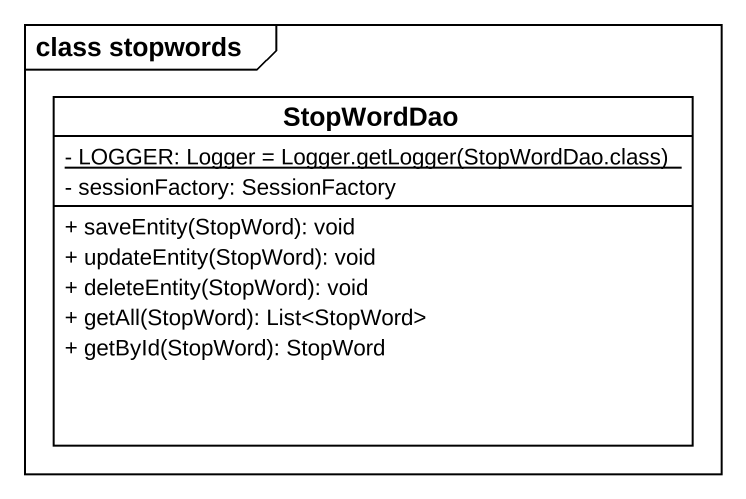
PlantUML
@startuml
mainframe class stopwords
hide circle
hide empty members
skinparam classAttributeIconSize 0
class StopWordDao {
  {static} {field} - LOGGER: Logger = Logger.getLogger(StopWordDao.class)
  - sessionFactory: SessionFactory
  + saveEntity(StopWord): void
  + updateEntity(StopWord): void
  + deleteEntity(StopWord): void
  + getAll(StopWord): List<StopWord>
  + getById(StopWord): StopWord
}
@enduml
